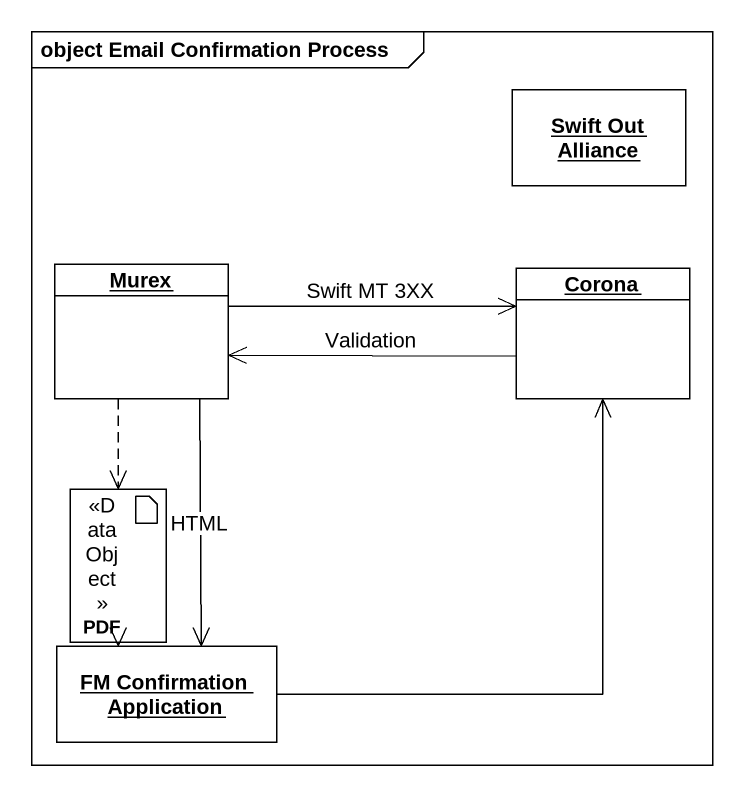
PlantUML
@startuml
mainframe object Email Confirmation Process
allowmixing
hide circle
hide empty members
object "Swift Out Alliance" as Swift_Out_Alliance
object Murex
object Corona
artifact PDF <<DataObject>>
object "FM Confirmation Application" as FM_Confirmation_Application
Murex -right-> Corona : Swift MT 3XX
Murex ..> PDF
Murex --> FM_Confirmation_Application : HTML
Corona -left-> Murex : Validation
PDF ..> FM_Confirmation_Application
FM_Confirmation_Application -up-> Corona
@enduml
